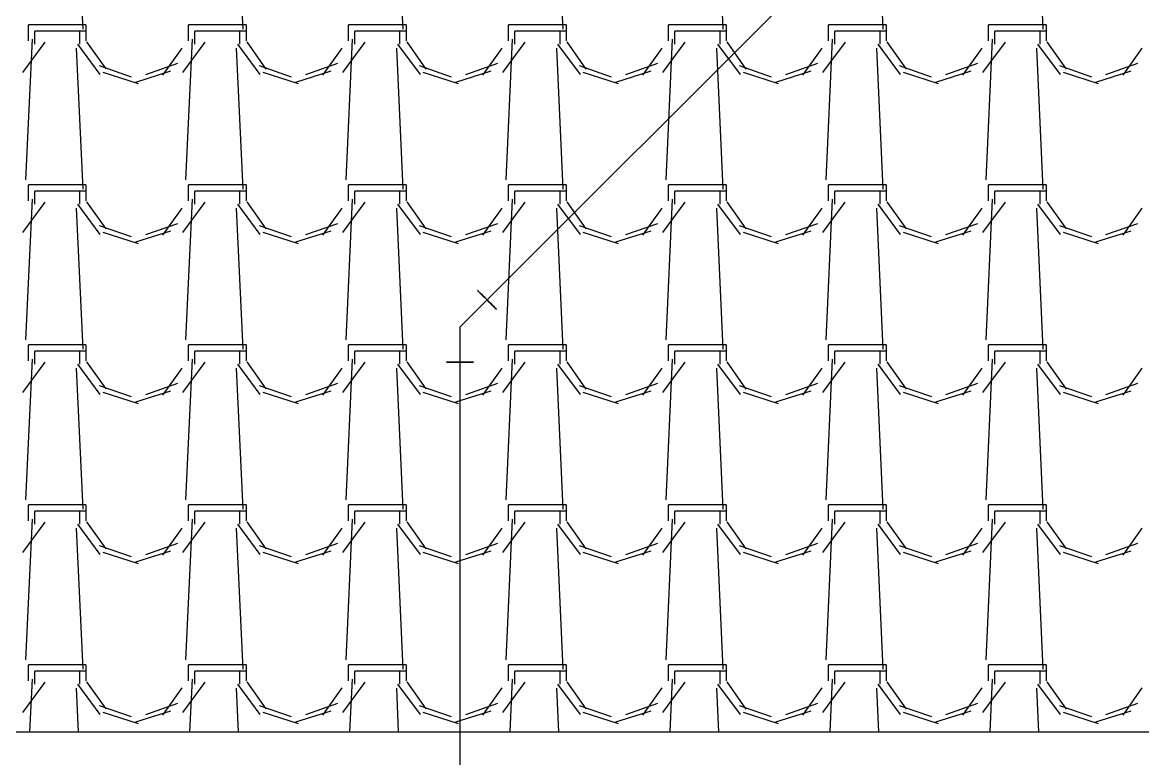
# Model space of a CAD drawing. Header units: millimetres. Extents: x 3923 to 4007, y 744 to 863.
# Drawn here: x 3935.954 to 3937.74, y 842.271 to 843.445 of the extents above; entities that cross this region are included whole.
import ezdxf

# ---------------------------------------------------------------- set-up
doc = ezdxf.new("R2010")
doc.units = ezdxf.units.MM
for name, color, linetype in [('-HIDRO', 8, 'Continuous'), ('AF', 5, 'Continuous'), ('HID-TUBPRIMARIO', 5, 'Continuous')]:
    doc.layers.add(name, color=color, linetype=linetype)

msp = doc.modelspace()

# ---------------------------------------------------------------- linework, layer by layer
at = {"layer": '-HIDRO', "linetype": 'Continuous'}
for p, q in [((3936.04, 843.659), (3936.0502, 843.4344)), ((3936.2951, 843.659), (3936.3053, 843.4344)), ((3936.5503, 843.659), (3936.5605, 843.4344)), ((3936.8054, 843.659), (3936.8156, 843.4344)), ((3937.0606, 843.659), (3937.0708, 843.4344)), ((3937.3157, 843.659), (3937.3259, 843.4345)), ((3937.5709, 843.659), (3937.5811, 843.4345)), ((3936.0452, 843.4412), (3935.9636, 843.4412)), ((3935.9636, 843.4157), (3935.9636, 843.4412)), ((3936.0452, 843.431), (3935.9738, 843.431)), ((3935.9738, 843.4106), (3935.9738, 843.431)), ((3936.0554, 843.4412), (3936.0452, 843.4412)), ((3936.0452, 843.431), (3936.0452, 843.4106)), ((3936.0554, 843.431), (3936.0452, 843.431)), ((3936.0554, 843.4412), (3936.0554, 843.4157)), ((3936.3004, 843.4412), (3936.2187, 843.4412)), ((3936.2187, 843.4157), (3936.2187, 843.4412)), ((3936.3004, 843.431), (3936.2289, 843.431)), ((3936.2289, 843.4106), (3936.2289, 843.431)), ((3936.3106, 843.4412), (3936.3004, 843.4412)), ((3936.3004, 843.431), (3936.3004, 843.4106)), ((3936.3106, 843.431), (3936.3004, 843.431)), ((3936.3106, 843.4412), (3936.3106, 843.4157)), ((3936.5555, 843.4412), (3936.4739, 843.4412)), ((3936.4739, 843.4157), (3936.4739, 843.4412)), ((3936.5555, 843.431), (3936.4841, 843.431)), ((3936.4841, 843.4106), (3936.4841, 843.431)), ((3936.5657, 843.4412), (3936.5555, 843.4412)), ((3936.5555, 843.431), (3936.5555, 843.4106)), ((3936.5657, 843.431), (3936.5555, 843.431)), ((3936.5657, 843.4412), (3936.5657, 843.4157)), ((3936.8107, 843.4412), (3936.729, 843.4412)), ((3936.729, 843.4157), (3936.729, 843.4412)), ((3936.8107, 843.431), (3936.7392, 843.431)), ((3936.7392, 843.4106), (3936.7392, 843.431)), ((3936.8209, 843.4412), (3936.8107, 843.4412)), ((3936.8107, 843.431), (3936.8107, 843.4106)), ((3936.8209, 843.431), (3936.8107, 843.431)), ((3936.8209, 843.4412), (3936.8209, 843.4157)), ((3937.0658, 843.4412), (3936.9842, 843.4412)), ((3936.9842, 843.4157), (3936.9842, 843.4412)), ((3937.0658, 843.431), (3936.9944, 843.431)), ((3936.9944, 843.4106), (3936.9944, 843.431)), ((3937.076, 843.4412), (3937.0658, 843.4412)), ((3937.0658, 843.431), (3937.0658, 843.4106)), ((3937.076, 843.431), (3937.0658, 843.431)), ((3937.076, 843.4412), (3937.076, 843.4157)), ((3937.321, 843.4412), (3937.2393, 843.4412)), ((3937.2393, 843.4157), (3937.2393, 843.4412)), ((3937.321, 843.431), (3937.2495, 843.431)), ((3937.2495, 843.4106), (3937.2495, 843.431)), ((3937.3312, 843.4412), (3937.321, 843.4412)), ((3937.321, 843.431), (3937.321, 843.4106)), ((3937.3312, 843.431), (3937.321, 843.431)), ((3937.3312, 843.4412), (3937.3312, 843.4157)), ((3937.5761, 843.4412), (3937.4945, 843.4412)), ((3937.4945, 843.4157), (3937.4945, 843.4412)), ((3937.5761, 843.431), (3937.5047, 843.431)), ((3937.5047, 843.4106), (3937.5047, 843.431)), ((3937.5863, 843.4412), (3937.5761, 843.4412)), ((3937.5761, 843.431), (3937.5761, 843.4106)), ((3937.5863, 843.431), (3937.5761, 843.431)), ((3937.5863, 843.4412), (3937.5863, 843.4157)), ((3935.9547, 843.3652), (3935.9904, 843.4137)), ((3935.9694, 843.4185), (3935.9592, 843.194)), ((3936.0419, 843.4103), (3936.0777, 843.3619)), ((3936.0565, 843.4142), (3936.0871, 843.3709)), ((3936.2098, 843.3652), (3936.2456, 843.4137)), ((3936.2245, 843.4185), (3936.2143, 843.194)), ((3936.2971, 843.4103), (3936.3328, 843.3619)), ((3936.3117, 843.4142), (3936.3423, 843.3708)), ((3936.465, 843.3652), (3936.5007, 843.4137)), ((3936.4797, 843.4185), (3936.4695, 843.194)), ((3936.5522, 843.4103), (3936.588, 843.3619)), ((3936.5668, 843.4142), (3936.5974, 843.3708)), ((3936.7201, 843.3652), (3936.7559, 843.4137)), ((3936.7348, 843.4185), (3936.7246, 843.194)), ((3936.8074, 843.4103), (3936.8431, 843.3619)), ((3936.822, 843.4142), (3936.8526, 843.3708)), ((3936.9753, 843.3652), (3937.011, 843.4137)), ((3936.99, 843.4185), (3936.9798, 843.194)), ((3937.0625, 843.4103), (3937.0983, 843.3619)), ((3937.0771, 843.4142), (3937.1077, 843.3708)), ((3937.2304, 843.3652), (3937.2662, 843.4137)), ((3937.2451, 843.4185), (3937.2349, 843.194)), ((3937.3177, 843.4103), (3937.3534, 843.3619)), ((3937.3323, 843.4142), (3937.3629, 843.3708)), ((3937.4856, 843.3652), (3937.5213, 843.4137)), ((3937.5003, 843.4185), (3937.4901, 843.194)), ((3937.5728, 843.4103), (3937.6086, 843.3619)), ((3937.5874, 843.4142), (3937.618, 843.3708)), ((3936.04, 843.4038), (3936.0502, 843.1793)), ((3936.178, 843.3609), (3936.2086, 843.4043)), ((3936.2951, 843.4038), (3936.3053, 843.1793)), ((3936.4331, 843.3609), (3936.4637, 843.4043)), ((3936.5503, 843.4038), (3936.5605, 843.1793)), ((3936.6883, 843.3609), (3936.7189, 843.4043)), ((3936.8054, 843.4038), (3936.8156, 843.1793)), ((3936.9434, 843.3609), (3936.974, 843.4043)), ((3937.0606, 843.4038), (3937.0708, 843.1793)), ((3937.1986, 843.3609), (3937.2292, 843.4043)), ((3937.3157, 843.4038), (3937.3259, 843.1793)), ((3937.4537, 843.3609), (3937.4843, 843.4043)), ((3937.5709, 843.4038), (3937.5811, 843.1793)), ((3937.7089, 843.3609), (3937.7395, 843.4043)), ((3936.0765, 843.3765), (3936.1275, 843.3586)), ((3936.1508, 843.362), (3936.2018, 843.3799)), ((3936.3316, 843.3765), (3936.3827, 843.3586)), ((3936.4059, 843.362), (3936.4569, 843.3799)), ((3936.5868, 843.3765), (3936.6378, 843.3586)), ((3936.6611, 843.362), (3936.7121, 843.3799)), ((3936.8419, 843.3765), (3936.8929, 843.3586)), ((3936.9162, 843.362), (3936.9672, 843.3799)), ((3937.0971, 843.3765), (3937.1481, 843.3586)), ((3937.1714, 843.362), (3937.2224, 843.3799)), ((3937.3522, 843.3765), (3937.4032, 843.3586)), ((3937.4265, 843.362), (3937.4775, 843.3799)), ((3937.6074, 843.3765), (3937.6584, 843.3586)), ((3937.6817, 843.362), (3937.7327, 843.3799)), ((3936.0824, 843.3657), (3936.1385, 843.3479)), ((3936.1348, 843.3501), (3936.1909, 843.368)), ((3936.3375, 843.3657), (3936.3937, 843.3479)), ((3936.3899, 843.3501), (3936.4461, 843.368)), ((3936.5927, 843.3657), (3936.6488, 843.3479)), ((3936.6451, 843.3501), (3936.7012, 843.368)), ((3936.8478, 843.3657), (3936.904, 843.3479)), ((3936.9002, 843.3501), (3936.9564, 843.368)), ((3937.103, 843.3657), (3937.1591, 843.3479)), ((3937.1554, 843.3501), (3937.2115, 843.368)), ((3937.3581, 843.3657), (3937.4143, 843.3479)), ((3937.4105, 843.3501), (3937.4667, 843.368)), ((3937.6133, 843.3657), (3937.6694, 843.3479)), ((3937.6657, 843.3501), (3937.7218, 843.368)), ((3936.0452, 843.186), (3935.9636, 843.186)), ((3935.9636, 843.1605), (3935.9636, 843.186)), ((3936.0452, 843.1758), (3935.9738, 843.1758)), ((3935.9738, 843.1554), (3935.9738, 843.1758)), ((3936.0554, 843.186), (3936.0452, 843.186)), ((3936.0452, 843.1758), (3936.0452, 843.1554)), ((3936.0554, 843.1758), (3936.0452, 843.1758)), ((3936.0554, 843.186), (3936.0554, 843.1605)), ((3936.3004, 843.186), (3936.2187, 843.186)), ((3936.2187, 843.1605), (3936.2187, 843.186)), ((3936.3004, 843.1758), (3936.2289, 843.1758)), ((3936.2289, 843.1554), (3936.2289, 843.1758)), ((3936.3106, 843.186), (3936.3004, 843.186)), ((3936.3004, 843.1758), (3936.3004, 843.1554)), ((3936.3106, 843.1758), (3936.3004, 843.1758)), ((3936.3106, 843.186), (3936.3106, 843.1605)), ((3936.5555, 843.186), (3936.4739, 843.186)), ((3936.4739, 843.1605), (3936.4739, 843.186)), ((3936.5555, 843.1758), (3936.4841, 843.1758)), ((3936.4841, 843.1554), (3936.4841, 843.1758)), ((3936.5657, 843.186), (3936.5555, 843.186)), ((3936.5555, 843.1758), (3936.5555, 843.1554)), ((3936.5657, 843.1758), (3936.5555, 843.1758)), ((3936.5657, 843.186), (3936.5657, 843.1605)), ((3936.8107, 843.186), (3936.729, 843.186)), ((3936.729, 843.1605), (3936.729, 843.186)), ((3936.8107, 843.1758), (3936.7392, 843.1758)), ((3936.7392, 843.1554), (3936.7392, 843.1758)), ((3936.8209, 843.186), (3936.8107, 843.186)), ((3936.8107, 843.1758), (3936.8107, 843.1554)), ((3936.8209, 843.1758), (3936.8107, 843.1758)), ((3936.8209, 843.186), (3936.8209, 843.1605)), ((3937.0658, 843.186), (3936.9842, 843.186)), ((3936.9842, 843.1605), (3936.9842, 843.186)), ((3937.0658, 843.1758), (3936.9944, 843.1758)), ((3936.9944, 843.1554), (3936.9944, 843.1758)), ((3937.076, 843.186), (3937.0658, 843.186)), ((3937.0658, 843.1758), (3937.0658, 843.1554)), ((3937.076, 843.1758), (3937.0658, 843.1758)), ((3937.076, 843.186), (3937.076, 843.1605)), ((3937.321, 843.186), (3937.2393, 843.186)), ((3937.2393, 843.1605), (3937.2393, 843.186)), ((3937.321, 843.1758), (3937.2495, 843.1758)), ((3937.2495, 843.1554), (3937.2495, 843.1758)), ((3937.3312, 843.186), (3937.321, 843.186)), ((3937.321, 843.1758), (3937.321, 843.1554)), ((3937.3312, 843.1758), (3937.321, 843.1758)), ((3937.3312, 843.186), (3937.3312, 843.1605)), ((3937.5761, 843.186), (3937.4945, 843.186)), ((3937.4945, 843.1605), (3937.4945, 843.186)), ((3937.5761, 843.1758), (3937.5047, 843.1758)), ((3937.5047, 843.1554), (3937.5047, 843.1758)), ((3937.5863, 843.186), (3937.5761, 843.186)), ((3937.5761, 843.1758), (3937.5761, 843.1554)), ((3937.5863, 843.1758), (3937.5761, 843.1758)), ((3937.5863, 843.186), (3937.5863, 843.1605)), ((3935.9547, 843.1101), (3935.9904, 843.1586)), ((3935.9694, 843.1634), (3935.9592, 842.9388)), ((3936.0565, 843.1591), (3936.0871, 843.1157)), ((3936.2098, 843.1101), (3936.2456, 843.1586)), ((3936.2245, 843.1634), (3936.2143, 842.9388)), ((3936.3117, 843.1591), (3936.3423, 843.1157)), ((3936.465, 843.1101), (3936.5007, 843.1586)), ((3936.4797, 843.1634), (3936.4695, 842.9388)), ((3936.5668, 843.1591), (3936.5974, 843.1157)), ((3936.7201, 843.1101), (3936.7559, 843.1586)), ((3936.7348, 843.1634), (3936.7246, 842.9388)), ((3936.822, 843.1591), (3936.8526, 843.1157)), ((3936.9753, 843.1101), (3937.011, 843.1586)), ((3936.99, 843.1634), (3936.9798, 842.9388)), ((3937.0771, 843.1591), (3937.1077, 843.1157)), ((3937.2304, 843.1101), (3937.2661, 843.1586)), ((3937.2451, 843.1633), (3937.2349, 842.9388)), ((3937.3323, 843.1591), (3937.3629, 843.1157)), ((3937.4856, 843.1101), (3937.5213, 843.1586)), ((3937.5003, 843.1633), (3937.4901, 842.9388)), ((3937.5874, 843.1591), (3937.618, 843.1157)), ((3936.04, 843.1487), (3936.0502, 842.9241)), ((3936.0419, 843.1552), (3936.0777, 843.1067)), ((3936.178, 843.1057), (3936.2086, 843.1491)), ((3936.2951, 843.1487), (3936.3053, 842.9241)), ((3936.2971, 843.1552), (3936.3328, 843.1067)), ((3936.4331, 843.1057), (3936.4637, 843.1491)), ((3936.5503, 843.1487), (3936.5605, 842.9241)), ((3936.5522, 843.1552), (3936.588, 843.1067)), ((3936.6883, 843.1057), (3936.7189, 843.1491)), ((3936.8054, 843.1487), (3936.8156, 842.9241)), ((3936.8074, 843.1552), (3936.8431, 843.1067)), ((3936.9434, 843.1057), (3936.974, 843.1491)), ((3937.0606, 843.1487), (3937.0708, 842.9241)), ((3937.0625, 843.1552), (3937.0983, 843.1067)), ((3937.1986, 843.1057), (3937.2292, 843.1491)), ((3937.3157, 843.1487), (3937.3259, 842.9242)), ((3937.3177, 843.1552), (3937.3534, 843.1067)), ((3937.4537, 843.1057), (3937.4843, 843.1491)), ((3937.5709, 843.1487), (3937.5811, 842.9242)), ((3937.5728, 843.1552), (3937.6086, 843.1067)), ((3937.7089, 843.1057), (3937.7395, 843.1491)), ((3936.1508, 843.1069), (3936.2018, 843.1247)), ((3936.4059, 843.1069), (3936.4569, 843.1247)), ((3936.6611, 843.1069), (3936.7121, 843.1247)), ((3936.9162, 843.1069), (3936.9672, 843.1247)), ((3937.1714, 843.1069), (3937.2224, 843.1247)), ((3937.4265, 843.1069), (3937.4775, 843.1247)), ((3937.6817, 843.1069), (3937.7327, 843.1247)), ((3936.0765, 843.1213), (3936.1275, 843.1035)), ((3936.0824, 843.1106), (3936.1385, 843.0927)), ((3936.1348, 843.095), (3936.1909, 843.1128)), ((3936.3316, 843.1213), (3936.3827, 843.1035)), ((3936.3375, 843.1106), (3936.3937, 843.0927)), ((3936.3899, 843.095), (3936.4461, 843.1128)), ((3936.5868, 843.1213), (3936.6378, 843.1035)), ((3936.5927, 843.1106), (3936.6488, 843.0927)), ((3936.6451, 843.095), (3936.7012, 843.1128)), ((3936.8419, 843.1213), (3936.893, 843.1035)), ((3936.8478, 843.1106), (3936.904, 843.0927)), ((3936.9002, 843.095), (3936.9564, 843.1128)), ((3937.0971, 843.1213), (3937.1481, 843.1035)), ((3937.103, 843.1106), (3937.1591, 843.0927)), ((3937.1554, 843.095), (3937.2115, 843.1128)), ((3937.3522, 843.1213), (3937.4032, 843.1035)), ((3937.3581, 843.1106), (3937.4143, 843.0927)), ((3937.4105, 843.095), (3937.4667, 843.1128)), ((3937.6074, 843.1213), (3937.6584, 843.1035)), ((3937.6133, 843.1106), (3937.6694, 843.0927)), ((3937.6657, 843.095), (3937.7218, 843.1128)), ((3936.0452, 842.9309), (3935.9636, 842.9309)), ((3935.9636, 842.9054), (3935.9636, 842.9309)), ((3936.0554, 842.9309), (3936.0452, 842.9309)), ((3936.0554, 842.9309), (3936.0554, 842.9054)), ((3936.3004, 842.9309), (3936.2187, 842.9309)), ((3936.2187, 842.9054), (3936.2187, 842.9309)), ((3936.3106, 842.9309), (3936.3004, 842.9309)), ((3936.3106, 842.9309), (3936.3106, 842.9054)), ((3936.5555, 842.9309), (3936.4739, 842.9309)), ((3936.4739, 842.9054), (3936.4739, 842.9309)), ((3936.5657, 842.9309), (3936.5555, 842.9309)), ((3936.5657, 842.9309), (3936.5657, 842.9054)), ((3936.8107, 842.9309), (3936.729, 842.9309)), ((3936.729, 842.9054), (3936.729, 842.9309)), ((3936.8209, 842.9309), (3936.8107, 842.9309)), ((3936.8209, 842.9309), (3936.8209, 842.9054)), ((3937.0658, 842.9309), (3936.9842, 842.9309)), ((3936.9842, 842.9054), (3936.9842, 842.9309)), ((3937.076, 842.9309), (3937.0658, 842.9309)), ((3937.076, 842.9309), (3937.076, 842.9054)), ((3937.321, 842.9309), (3937.2393, 842.9309)), ((3937.2393, 842.9054), (3937.2393, 842.9309)), ((3937.3312, 842.9309), (3937.321, 842.9309)), ((3937.3312, 842.9309), (3937.3312, 842.9054)), ((3937.5761, 842.9309), (3937.4945, 842.9309)), ((3937.4945, 842.9054), (3937.4945, 842.9309)), ((3937.5863, 842.9309), (3937.5761, 842.9309)), ((3937.5863, 842.9309), (3937.5863, 842.9054)), ((3935.9694, 842.9082), (3935.9592, 842.6837)), ((3936.0452, 842.9207), (3935.9738, 842.9207)), ((3935.9738, 842.9003), (3935.9738, 842.9207)), ((3936.0452, 842.9207), (3936.0452, 842.9003)), ((3936.0554, 842.9207), (3936.0452, 842.9207)), ((3936.2245, 842.9082), (3936.2143, 842.6837)), ((3936.3004, 842.9207), (3936.2289, 842.9207)), ((3936.2289, 842.9003), (3936.2289, 842.9207)), ((3936.3004, 842.9207), (3936.3004, 842.9003)), ((3936.3106, 842.9207), (3936.3004, 842.9207)), ((3936.4797, 842.9082), (3936.4695, 842.6837)), ((3936.5555, 842.9207), (3936.4841, 842.9207)), ((3936.4841, 842.9003), (3936.4841, 842.9207)), ((3936.5555, 842.9207), (3936.5555, 842.9003)), ((3936.5657, 842.9207), (3936.5555, 842.9207)), ((3936.7348, 842.9082), (3936.7246, 842.6837)), ((3936.8107, 842.9207), (3936.7392, 842.9207)), ((3936.7392, 842.9003), (3936.7392, 842.9207)), ((3936.8107, 842.9207), (3936.8107, 842.9003)), ((3936.8209, 842.9207), (3936.8107, 842.9207)), ((3936.99, 842.9082), (3936.9798, 842.6837)), ((3937.0658, 842.9207), (3936.9944, 842.9207)), ((3936.9944, 842.9003), (3936.9944, 842.9207)), ((3937.0658, 842.9207), (3937.0658, 842.9003)), ((3937.076, 842.9207), (3937.0658, 842.9207)), ((3937.2451, 842.9082), (3937.2349, 842.6837)), ((3937.321, 842.9207), (3937.2495, 842.9207)), ((3937.2495, 842.9003), (3937.2495, 842.9207)), ((3937.321, 842.9207), (3937.321, 842.9003)), ((3937.3312, 842.9207), (3937.321, 842.9207)), ((3937.5003, 842.9082), (3937.4901, 842.6837)), ((3937.5761, 842.9207), (3937.5047, 842.9207)), ((3937.5047, 842.9003), (3937.5047, 842.9207)), ((3937.5761, 842.9207), (3937.5761, 842.9003)), ((3937.5863, 842.9207), (3937.5761, 842.9207)), ((3935.9547, 842.8549), (3935.9904, 842.9034)), ((3936.04, 842.8935), (3936.0502, 842.669)), ((3936.042, 842.9), (3936.0777, 842.8516)), ((3936.0565, 842.9039), (3936.0871, 842.8606)), ((3936.178, 842.8506), (3936.2086, 842.894)), ((3936.2098, 842.8549), (3936.2456, 842.9034)), ((3936.2951, 842.8935), (3936.3053, 842.669)), ((3936.2971, 842.9), (3936.3328, 842.8516)), ((3936.3117, 842.9039), (3936.3423, 842.8606)), ((3936.4331, 842.8506), (3936.4637, 842.894)), ((3936.465, 842.8549), (3936.5007, 842.9034)), ((3936.5503, 842.8935), (3936.5605, 842.669)), ((3936.5522, 842.9), (3936.588, 842.8516)), ((3936.5668, 842.9039), (3936.5974, 842.8606)), ((3936.6883, 842.8506), (3936.7189, 842.894)), ((3936.7201, 842.8549), (3936.7559, 842.9034)), ((3936.8054, 842.8935), (3936.8156, 842.669)), ((3936.8074, 842.9), (3936.8431, 842.8516)), ((3936.822, 842.9039), (3936.8526, 842.8605)), ((3936.9434, 842.8506), (3936.974, 842.894)), ((3936.9753, 842.8549), (3937.011, 842.9034)), ((3937.0606, 842.8935), (3937.0708, 842.669)), ((3937.0625, 842.9), (3937.0983, 842.8516)), ((3937.0771, 842.9039), (3937.1077, 842.8605)), ((3937.1986, 842.8506), (3937.2292, 842.894)), ((3937.2304, 842.8549), (3937.2661, 842.9034)), ((3937.3157, 842.8935), (3937.3259, 842.669)), ((3937.3177, 842.9), (3937.3534, 842.8516)), ((3937.3323, 842.9039), (3937.3629, 842.8605)), ((3937.4537, 842.8506), (3937.4843, 842.894)), ((3937.4856, 842.8549), (3937.5213, 842.9034)), ((3937.5709, 842.8935), (3937.5811, 842.669)), ((3937.5728, 842.9), (3937.6086, 842.8516)), ((3937.5874, 842.9039), (3937.618, 842.8605)), ((3937.7089, 842.8506), (3937.7395, 842.894)), ((3936.0765, 842.8662), (3936.1275, 842.8483)), ((3936.0824, 842.8554), (3936.1385, 842.8376)), ((3936.1348, 842.8398), (3936.1909, 842.8577)), ((3936.1508, 842.8517), (3936.2018, 842.8696)), ((3936.3316, 842.8662), (3936.3827, 842.8483)), ((3936.3375, 842.8554), (3936.3937, 842.8376)), ((3936.3899, 842.8398), (3936.4461, 842.8577)), ((3936.4059, 842.8517), (3936.4569, 842.8696)), ((3936.5868, 842.8662), (3936.6378, 842.8483)), ((3936.5927, 842.8554), (3936.6488, 842.8376)), ((3936.6451, 842.8398), (3936.7012, 842.8577)), ((3936.6611, 842.8517), (3936.7121, 842.8696)), ((3936.8419, 842.8662), (3936.893, 842.8483)), ((3936.8478, 842.8554), (3936.904, 842.8376)), ((3936.9002, 842.8398), (3936.9564, 842.8577)), ((3936.9162, 842.8517), (3936.9672, 842.8696)), ((3937.0971, 842.8662), (3937.1481, 842.8483)), ((3937.103, 842.8554), (3937.1591, 842.8376)), ((3937.1554, 842.8398), (3937.2115, 842.8577)), ((3937.1714, 842.8517), (3937.2224, 842.8696)), ((3937.3522, 842.8662), (3937.4033, 842.8483)), ((3937.3581, 842.8554), (3937.4143, 842.8376)), ((3937.4105, 842.8398), (3937.4667, 842.8577)), ((3937.4265, 842.8517), (3937.4775, 842.8696)), ((3937.6074, 842.8662), (3937.6584, 842.8483)), ((3937.6133, 842.8554), (3937.6694, 842.8376)), ((3937.6657, 842.8398), (3937.7218, 842.8577)), ((3937.6817, 842.8517), (3937.7327, 842.8696)), ((3936.0452, 842.6757), (3935.9636, 842.6757)), ((3935.9636, 842.6502), (3935.9636, 842.6757)), ((3936.0554, 842.6757), (3936.0452, 842.6757)), ((3936.0554, 842.6757), (3936.0554, 842.6502)), ((3936.3004, 842.6757), (3936.2187, 842.6757)), ((3936.2187, 842.6502), (3936.2187, 842.6757)), ((3936.3106, 842.6757), (3936.3004, 842.6757)), ((3936.3106, 842.6757), (3936.3106, 842.6502)), ((3936.5555, 842.6757), (3936.4739, 842.6757)), ((3936.4739, 842.6502), (3936.4739, 842.6757)), ((3936.5657, 842.6757), (3936.5555, 842.6757)), ((3936.5657, 842.6757), (3936.5657, 842.6502)), ((3936.8107, 842.6757), (3936.729, 842.6757)), ((3936.729, 842.6502), (3936.729, 842.6757)), ((3936.8209, 842.6757), (3936.8107, 842.6757)), ((3936.8209, 842.6757), (3936.8209, 842.6502)), ((3937.0658, 842.6757), (3936.9842, 842.6757)), ((3936.9842, 842.6502), (3936.9842, 842.6757)), ((3937.076, 842.6757), (3937.0658, 842.6757)), ((3937.076, 842.6757), (3937.076, 842.6502)), ((3937.321, 842.6757), (3937.2393, 842.6757)), ((3937.2393, 842.6502), (3937.2393, 842.6757)), ((3937.3312, 842.6757), (3937.321, 842.6757)), ((3937.3312, 842.6757), (3937.3312, 842.6502)), ((3937.5761, 842.6757), (3937.4945, 842.6757)), ((3937.4945, 842.6502), (3937.4945, 842.6757)), ((3937.5863, 842.6757), (3937.5761, 842.6757)), ((3937.5863, 842.6757), (3937.5863, 842.6502)), ((3936.0452, 842.6655), (3935.9738, 842.6655)), ((3935.9738, 842.6451), (3935.9738, 842.6655)), ((3936.0452, 842.6655), (3936.0452, 842.6451)), ((3936.0554, 842.6655), (3936.0452, 842.6655)), ((3936.3004, 842.6655), (3936.2289, 842.6655)), ((3936.2289, 842.6451), (3936.2289, 842.6655)), ((3936.3004, 842.6655), (3936.3004, 842.6451)), ((3936.3106, 842.6655), (3936.3004, 842.6655)), ((3936.5555, 842.6655), (3936.4841, 842.6655)), ((3936.4841, 842.6451), (3936.4841, 842.6655)), ((3936.5555, 842.6655), (3936.5555, 842.6451)), ((3936.5657, 842.6655), (3936.5555, 842.6655)), ((3936.8107, 842.6655), (3936.7392, 842.6655)), ((3936.7392, 842.6451), (3936.7392, 842.6655)), ((3936.8107, 842.6655), (3936.8107, 842.6451)), ((3936.8209, 842.6655), (3936.8107, 842.6655)), ((3937.0658, 842.6655), (3936.9944, 842.6655)), ((3936.9944, 842.6451), (3936.9944, 842.6655)), ((3937.0658, 842.6655), (3937.0658, 842.6451)), ((3937.076, 842.6655), (3937.0658, 842.6655)), ((3937.321, 842.6655), (3937.2495, 842.6655)), ((3937.2495, 842.6451), (3937.2495, 842.6655)), ((3937.321, 842.6655), (3937.321, 842.6451)), ((3937.3312, 842.6655), (3937.321, 842.6655)), ((3937.5761, 842.6655), (3937.5047, 842.6655)), ((3937.5047, 842.6451), (3937.5047, 842.6655)), ((3937.5761, 842.6655), (3937.5761, 842.6451)), ((3937.5863, 842.6655), (3937.5761, 842.6655)), ((3935.9547, 842.5998), (3935.9904, 842.6483)), ((3935.9694, 842.6531), (3935.9592, 842.4285)), ((3936.042, 842.6449), (3936.0777, 842.5964)), ((3936.0565, 842.6488), (3936.0871, 842.6054)), ((3936.2098, 842.5998), (3936.2456, 842.6483)), ((3936.2245, 842.6531), (3936.2143, 842.4285)), ((3936.2971, 842.6449), (3936.3328, 842.5964)), ((3936.3117, 842.6488), (3936.3423, 842.6054)), ((3936.465, 842.5998), (3936.5007, 842.6483)), ((3936.4797, 842.6531), (3936.4695, 842.4285)), ((3936.5522, 842.6449), (3936.588, 842.5964)), ((3936.5668, 842.6488), (3936.5974, 842.6054)), ((3936.7201, 842.5998), (3936.7559, 842.6483)), ((3936.7348, 842.6531), (3936.7246, 842.4285)), ((3936.8074, 842.6449), (3936.8431, 842.5964)), ((3936.822, 842.6488), (3936.8526, 842.6054)), ((3936.9753, 842.5998), (3937.011, 842.6483)), ((3936.99, 842.6531), (3936.9798, 842.4285)), ((3937.0625, 842.6449), (3937.0983, 842.5964)), ((3937.0771, 842.6488), (3937.1077, 842.6054)), ((3937.2304, 842.5998), (3937.2661, 842.6483)), ((3937.2451, 842.653), (3937.2349, 842.4285)), ((3937.3177, 842.6449), (3937.3534, 842.5964)), ((3937.3323, 842.6488), (3937.3629, 842.6054)), ((3937.4856, 842.5998), (3937.5213, 842.6483)), ((3937.5003, 842.653), (3937.4901, 842.4285)), ((3937.5728, 842.6449), (3937.6086, 842.5964)), ((3937.5874, 842.6488), (3937.618, 842.6054)), ((3936.04, 842.6384), (3936.0502, 842.4138)), ((3936.178, 842.5954), (3936.2086, 842.6388)), ((3936.2951, 842.6384), (3936.3053, 842.4138)), ((3936.4331, 842.5954), (3936.4637, 842.6388)), ((3936.5503, 842.6384), (3936.5605, 842.4138)), ((3936.6883, 842.5954), (3936.7189, 842.6388)), ((3936.8054, 842.6384), (3936.8156, 842.4138)), ((3936.9434, 842.5954), (3936.974, 842.6388)), ((3937.0606, 842.6384), (3937.0708, 842.4138)), ((3937.1986, 842.5954), (3937.2292, 842.6388)), ((3937.3157, 842.6384), (3937.3259, 842.4139)), ((3937.4537, 842.5954), (3937.4843, 842.6388)), ((3937.5709, 842.6384), (3937.5811, 842.4139)), ((3937.7089, 842.5954), (3937.7395, 842.6388)), ((3936.0765, 842.611), (3936.1275, 842.5932)), ((3936.1508, 842.5966), (3936.2018, 842.6144)), ((3936.3316, 842.611), (3936.3827, 842.5932)), ((3936.4059, 842.5966), (3936.4569, 842.6144)), ((3936.5868, 842.611), (3936.6378, 842.5932)), ((3936.6611, 842.5966), (3936.7121, 842.6144)), ((3936.8419, 842.611), (3936.893, 842.5932)), ((3936.9162, 842.5966), (3936.9672, 842.6144)), ((3937.0971, 842.611), (3937.1481, 842.5932)), ((3937.1714, 842.5966), (3937.2224, 842.6144)), ((3937.3522, 842.611), (3937.4033, 842.5932)), ((3937.4265, 842.5966), (3937.4775, 842.6144)), ((3937.6074, 842.611), (3937.6584, 842.5932)), ((3937.6817, 842.5966), (3937.7327, 842.6144)), ((3936.0824, 842.6003), (3936.1385, 842.5824)), ((3936.1348, 842.5847), (3936.1909, 842.6025)), ((3936.3375, 842.6003), (3936.3937, 842.5824)), ((3936.3899, 842.5847), (3936.4461, 842.6025)), ((3936.5927, 842.6003), (3936.6488, 842.5824)), ((3936.6451, 842.5847), (3936.7012, 842.6025)), ((3936.8478, 842.6003), (3936.904, 842.5824)), ((3936.9002, 842.5847), (3936.9564, 842.6025)), ((3937.103, 842.6003), (3937.1591, 842.5824)), ((3937.1554, 842.5847), (3937.2115, 842.6025)), ((3937.3581, 842.6003), (3937.4143, 842.5824)), ((3937.4105, 842.5847), (3937.4667, 842.6025)), ((3937.6133, 842.6003), (3937.6694, 842.5824)), ((3937.6657, 842.5847), (3937.7218, 842.6025)), ((3936.0452, 842.4206), (3935.9636, 842.4206)), ((3935.9636, 842.3951), (3935.9636, 842.4206)), ((3936.0452, 842.4104), (3935.9738, 842.4104)), ((3935.9738, 842.39), (3935.9738, 842.4104)), ((3936.0554, 842.4206), (3936.0452, 842.4206)), ((3936.0452, 842.4104), (3936.0452, 842.39)), ((3936.0554, 842.4104), (3936.0452, 842.4104)), ((3936.0554, 842.4206), (3936.0554, 842.3951)), ((3936.3004, 842.4206), (3936.2187, 842.4206)), ((3936.2187, 842.3951), (3936.2187, 842.4206)), ((3936.3004, 842.4104), (3936.2289, 842.4104)), ((3936.2289, 842.39), (3936.2289, 842.4104)), ((3936.3106, 842.4206), (3936.3004, 842.4206)), ((3936.3004, 842.4104), (3936.3004, 842.39)), ((3936.3106, 842.4104), (3936.3004, 842.4104)), ((3936.3106, 842.4206), (3936.3106, 842.3951)), ((3936.5555, 842.4206), (3936.4739, 842.4206)), ((3936.4739, 842.3951), (3936.4739, 842.4206)), ((3936.5555, 842.4104), (3936.4841, 842.4104)), ((3936.4841, 842.39), (3936.4841, 842.4104)), ((3936.5657, 842.4206), (3936.5555, 842.4206)), ((3936.5555, 842.4104), (3936.5555, 842.39)), ((3936.5657, 842.4104), (3936.5555, 842.4104)), ((3936.5657, 842.4206), (3936.5657, 842.3951)), ((3936.8107, 842.4206), (3936.729, 842.4206)), ((3936.729, 842.3951), (3936.729, 842.4206)), ((3936.8107, 842.4104), (3936.7392, 842.4104)), ((3936.7392, 842.39), (3936.7392, 842.4104)), ((3936.8209, 842.4206), (3936.8107, 842.4206)), ((3936.8107, 842.4104), (3936.8107, 842.39)), ((3936.8209, 842.4104), (3936.8107, 842.4104)), ((3936.8209, 842.4206), (3936.8209, 842.3951)), ((3937.0658, 842.4206), (3936.9842, 842.4206)), ((3936.9842, 842.3951), (3936.9842, 842.4206)), ((3937.0658, 842.4104), (3936.9944, 842.4104)), ((3936.9944, 842.39), (3936.9944, 842.4104)), ((3937.076, 842.4206), (3937.0658, 842.4206)), ((3937.0658, 842.4104), (3937.0658, 842.39)), ((3937.076, 842.4104), (3937.0658, 842.4104)), ((3937.076, 842.4206), (3937.076, 842.3951)), ((3937.321, 842.4206), (3937.2393, 842.4206)), ((3937.2393, 842.3951), (3937.2393, 842.4206)), ((3937.321, 842.4104), (3937.2495, 842.4104)), ((3937.2495, 842.39), (3937.2495, 842.4104)), ((3937.3312, 842.4206), (3937.321, 842.4206)), ((3937.321, 842.4104), (3937.321, 842.39)), ((3937.3312, 842.4104), (3937.321, 842.4104)), ((3937.3312, 842.4206), (3937.3312, 842.3951)), ((3937.5761, 842.4206), (3937.4945, 842.4206)), ((3937.4945, 842.3951), (3937.4945, 842.4206)), ((3937.5761, 842.4104), (3937.5047, 842.4104)), ((3937.5047, 842.39), (3937.5047, 842.4104)), ((3937.5863, 842.4206), (3937.5761, 842.4206)), ((3937.5761, 842.4104), (3937.5761, 842.39)), ((3937.5863, 842.4104), (3937.5761, 842.4104)), ((3937.5863, 842.4206), (3937.5863, 842.3951)), ((3935.9547, 842.3446), (3935.9904, 842.3931)), ((3935.9694, 842.3979), (3935.9655, 842.3136)), ((3936.042, 842.3897), (3936.0777, 842.3413)), ((3936.0565, 842.3936), (3936.0871, 842.3503)), ((3936.2098, 842.3446), (3936.2456, 842.3931)), ((3936.2245, 842.3979), (3936.2207, 842.3136)), ((3936.2971, 842.3897), (3936.3328, 842.3413)), ((3936.3117, 842.3936), (3936.3423, 842.3503)), ((3936.465, 842.3446), (3936.5007, 842.3931)), ((3936.4797, 842.3979), (3936.4758, 842.3136)), ((3936.5523, 842.3897), (3936.588, 842.3413)), ((3936.5668, 842.3936), (3936.5974, 842.3503)), ((3936.7201, 842.3446), (3936.7558, 842.3931)), ((3936.7348, 842.3979), (3936.731, 842.3136)), ((3936.8074, 842.3897), (3936.8431, 842.3413)), ((3936.822, 842.3936), (3936.8526, 842.3503)), ((3936.9753, 842.3446), (3937.011, 842.3931)), ((3936.99, 842.3979), (3936.9861, 842.3136)), ((3937.0625, 842.3897), (3937.0983, 842.3413)), ((3937.0771, 842.3936), (3937.1077, 842.3502)), ((3937.2304, 842.3446), (3937.2661, 842.3931)), ((3937.2451, 842.3979), (3937.2413, 842.3136)), ((3937.3177, 842.3897), (3937.3534, 842.3413)), ((3937.3323, 842.3936), (3937.3629, 842.3502)), ((3937.4856, 842.3446), (3937.5213, 842.3931)), ((3937.5003, 842.3979), (3937.4965, 842.3136)), ((3937.5728, 842.3897), (3937.6086, 842.3413)), ((3937.5874, 842.3936), (3937.618, 842.3502)), ((3936.04, 842.3832), (3936.0431, 842.3136)), ((3936.178, 842.3403), (3936.2086, 842.3837)), ((3936.2951, 842.3832), (3936.2983, 842.3136)), ((3936.4331, 842.3403), (3936.4637, 842.3837)), ((3936.5503, 842.3832), (3936.5534, 842.3136)), ((3936.6883, 842.3403), (3936.7189, 842.3837)), ((3936.8054, 842.3832), (3936.8086, 842.3136)), ((3936.9434, 842.3403), (3936.974, 842.3837)), ((3937.0606, 842.3832), (3937.0637, 842.3136)), ((3937.1986, 842.3403), (3937.2292, 842.3837)), ((3937.3157, 842.3832), (3937.3189, 842.3136)), ((3937.4537, 842.3403), (3937.4843, 842.3837)), ((3937.5709, 842.3832), (3937.574, 842.3136)), ((3937.7089, 842.3403), (3937.7395, 842.3837)), ((3936.0765, 842.3559), (3936.1275, 842.338)), ((3936.1508, 842.3414), (3936.2018, 842.3593)), ((3936.3316, 842.3559), (3936.3827, 842.338)), ((3936.4059, 842.3414), (3936.4569, 842.3593)), ((3936.5868, 842.3559), (3936.6378, 842.338)), ((3936.6611, 842.3414), (3936.7121, 842.3593)), ((3936.8419, 842.3559), (3936.893, 842.338)), ((3936.9162, 842.3414), (3936.9672, 842.3593)), ((3937.0971, 842.3559), (3937.1481, 842.338)), ((3937.1714, 842.3414), (3937.2224, 842.3593)), ((3937.3522, 842.3559), (3937.4033, 842.338)), ((3937.4265, 842.3414), (3937.4775, 842.3593)), ((3937.6074, 842.3559), (3937.6584, 842.338)), ((3937.6816, 842.3414), (3937.7327, 842.3593)), ((3936.0824, 842.3451), (3936.1385, 842.3273)), ((3936.1348, 842.3295), (3936.1909, 842.3474)), ((3936.3375, 842.3451), (3936.3937, 842.3273)), ((3936.3899, 842.3295), (3936.4461, 842.3474)), ((3936.5927, 842.3451), (3936.6488, 842.3273)), ((3936.6451, 842.3295), (3936.7012, 842.3474)), ((3936.8478, 842.3451), (3936.904, 842.3273)), ((3936.9002, 842.3295), (3936.9564, 842.3474)), ((3937.103, 842.3451), (3937.1591, 842.3273)), ((3937.1554, 842.3295), (3937.2115, 842.3474)), ((3937.3581, 842.3451), (3937.4143, 842.3273)), ((3937.4105, 842.3295), (3937.4667, 842.3474)), ((3937.6133, 842.3451), (3937.6694, 842.3273)), ((3937.6657, 842.3295), (3937.7218, 842.3474))]:
    msp.add_line(p, q, dxfattribs=at)
at = {"layer": '-HIDRO'}
msp.add_line((3931.1423, 842.3136), (3938.3715, 842.3136), dxfattribs=at)
at = {"layer": 'AF', "color": 2}
for p in [(3936.6949, 843.0026), (3936.6518, 842.9034)]:
    msp.add_line(p, (3936.6518, 842.9596), dxfattribs=at)
at = {"layer": 'AF', "color": 2, "extrusion": (0.707107, 0.707107, 0)}
msp.add_circle((-2187.5707, 0, 3379.7565), 0.0213, dxfattribs=at)
at = {"layer": 'AF', "color": 2, "extrusion": (-1.83697e-16, -1, 0)}
msp.add_circle((3936.6518, 0, -842.9034), 0.0213, dxfattribs=at)
at = {"layer": 'HID-TUBPRIMARIO'}
for p, q in [((3939.2724, 845.5802), (3936.6949, 843.0026)), ((3936.6518, 828.7752), (3936.6518, 842.9034))]:
    msp.add_line(p, q, dxfattribs=at)

doc.saveas('drawing.dxf')
